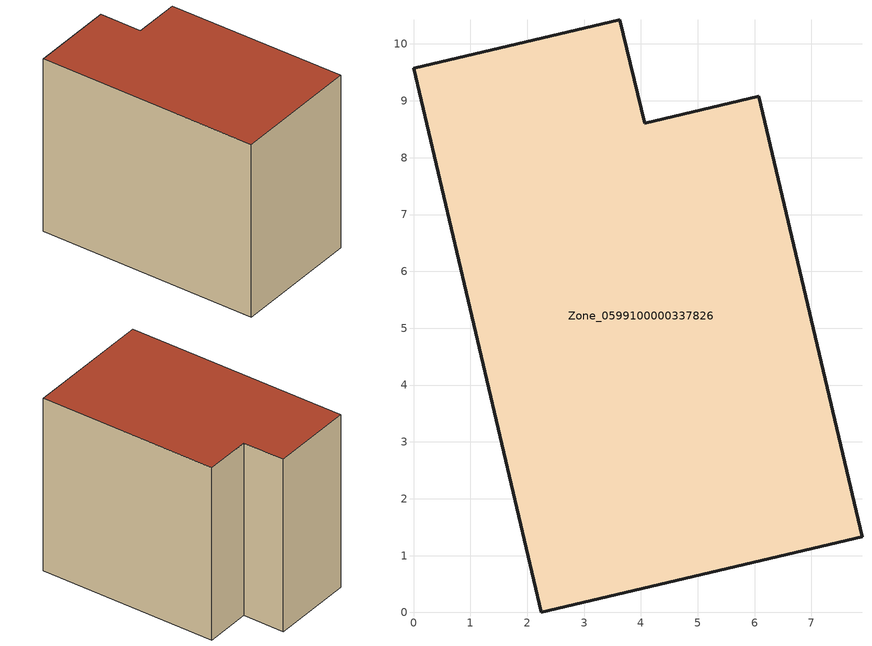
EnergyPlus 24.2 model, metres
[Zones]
Zone_0599100000337826
 floor ground (C_G): 2.25,0 0,9.57 3.63,10.43 4.07,8.61 6.07,9.08 7.89,1.33 z0
 wall outside (C_F): 2.25,0 7.89,1.33 6.07,9.08 4.07,8.61 3.63,10.43 0,9.57 2.25,0 z0:7.96
 roof outside (C_R): 0,9.57 2.25,0 7.89,1.33 6.07,9.08 4.07,8.61 3.63,10.43 z7.96
[BUILDING]
Pand.0599100000337826: North Axis=0; Terrain=City; Loads Convergence Tolerance Value=0.04; Temperature Convergence Tolerance Value=0.4; Solar Distribution=FullExterior; Maximum Number of Warmup Days=25; Minimum Number of Warmup Days=1
[Site:Location]
Rotterdam.The.Hague.AP_ZH_NLD Design_Conditions: Latitude=51.96; Longitude=4.45; Time Zone=1; Elevation=-4.5
[SITE:GROUNDTEMPERATURE:BUILDINGSURFACE]
18, 18, 18, 18, 18, 18, 18, 18, 18, 18, 18, 18
[MATERIAL] Thermal Absorptance=0.9; Solar Absorptance=0.7; Visible Absorptance=0.7
Name | Roughness | Thickness | Conductivity | Density | Specific Heat
G.TI.1975-1991 | MediumSmooth | 0.15 | 0.288461 | 540 | 1210
F.TI.1975-1991 | Rough | 0.3 | 0.230769 | 1920 | 840
R.TI.1975-1991 | MediumRough | 0.2 | 0.153846 | 1500 | 1000
[CONSTRUCTION]
C_G: G.TI.1975-1991
C_F: F.TI.1975-1991
C_R: R.TI.1975-1991
[ZONE]
Zone_0599100000337826: Type=1; Multiplier=1; Ceiling Height=Autocalculate; Volume=Autocalculate; Floor Area=autocalculate; Part of Total Floor Area=Yes
[ZONEINFILTRATION:DESIGNFLOWRATE]
Infil_Zone_0599100000337826: Zone or ZoneList or Space or SpaceList=Zone_0599100000337826; Schedule=AlwaysOn; Design Flow Rate Calculation Method=Flow/Area; Flow Rate per Floor Area=0.003; Constant Term Coefficient=1; Temperature Term Coefficient=0; Velocity Term Coefficient=0; Velocity Squared Term Coefficient=0
[HVACTEMPLATE:ZONE:IDEALLOADSAIRSYSTEM]
Zone_0599100000337826: Maximum Heating Supply Air Temperature=50; Minimum Cooling Supply Air Temperature=13; Maximum Heating Supply Air Humidity Ratio=0.0156; Minimum Cooling Supply Air Humidity Ratio=0.0077; Heating Limit=NoLimit; Cooling Limit=NoLimit; Dehumidification Control Type=ConstantSensibleHeatRatio; Cooling Sensible Heat Ratio=0.7; Dehumidification Setpoint=60; Humidification Control Type=None; Humidification Setpoint=30; Outdoor Air Method=None; Outdoor Air Flow Rate per Person=0.00944; Outdoor Air Flow Rate per Zone Floor Area=0; Outdoor Air Flow Rate per Zone=0; Demand Controlled Ventilation Type=None; Outdoor Air Economizer Type=NoEconomizer; Heat Recovery Type=None; Sensible Heat Recovery Effectiveness=0.7; Latent Heat Recovery Effectiveness=0.65
[ZONECONTROL:THERMOSTAT]
ThermostatControl_Zone_0599100000337826: Zone or ZoneList=Zone_0599100000337826; Control Type Schedule=DualSetpointControlType; Control 1=Thermostat_Zone_0599100000337826; Temperature Difference Between Cutout And Setpoint=0
[THERMOSTATSETPOINT:DUALSETPOINT]
Thermostat_Zone_0599100000337826: Heating Setpoint Temperature Schedule=HeatingSetpoint_Zone_0599100000337826; Cooling Setpoint Temperature Schedule=CoolingSetpoint_Zone_0599100000337826
[SCHEDULE:COMPACT]
HeatingSetpoint_Zone_0599100000337826: Through: 12/31, For: AllDays, Until: 24:00, 21
CoolingSetpoint_Zone_0599100000337826: Through: 12/31, For: AllDays, Until: 24:00, 24
DualSetpointControlType: Through: 12/31, For: AllDays, Until: 24:00, 4
AlwaysOn: Through: 12/31, For: AllDays, Until: 24:00, 1
